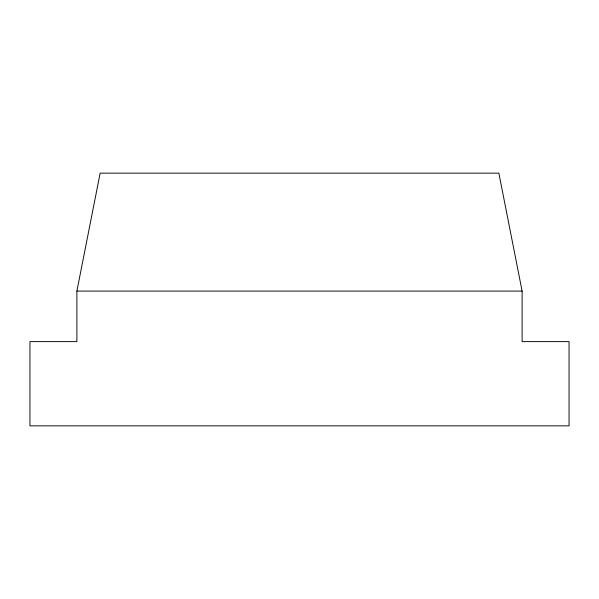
<?xml version="1.0" encoding="UTF-8"?>
<svg xmlns="http://www.w3.org/2000/svg" width="599" height="599" viewBox="0 0 599 599"><rect width="100%" height="100%" fill="white"/><g stroke="black" fill="none" stroke-linecap="round" stroke-linejoin="round"><path stroke-width="0.9" d="M76.889 291.077L100.145 173.148L498.855 173.148L522.111 291.077L522.111 341.617L569.05 341.617L569.05 425.852L29.95 425.852L29.95 341.617L76.889 341.617L76.889 291.077L522.111 291.077"/></g></svg>
